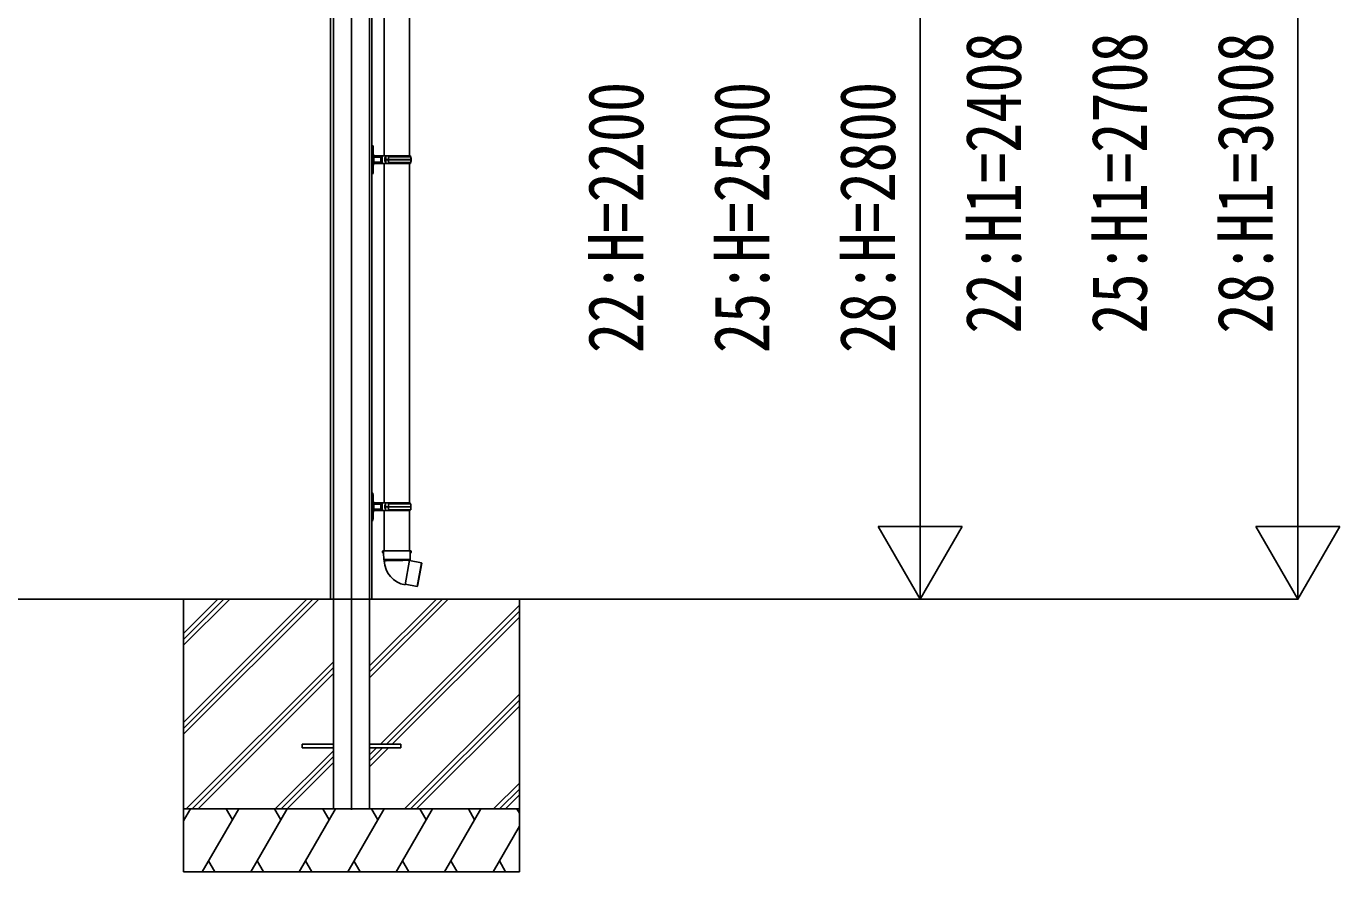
# Model space of a CAD drawing. Units: millimetres, scale not verified. Extents: x -16820 to 16820, y -11880 to 11880.
# Drawn here: x 1770 to 4900, y -8630 to -6614 of the extents above; entities that cross this region are included whole.
import ezdxf
from ezdxf.enums import TextEntityAlignment as Align

# ---------------------------------------------------------------- set-up
doc = ezdxf.new("R2010")
doc.units = ezdxf.units.MM
doc.header["$LTSCALE"] = 60
for name, color, linetype in [('0-3_YKK_12', 2, 'Continuous'), ('0-4_YKK_A1', 4, 'Continuous'), ('0-5_YKK_D', 6, 'Continuous')]:
    doc.layers.add(name, color=color, linetype=linetype)
doc.styles.add('ＭＳ ゴシック', font='')
doc.styles.get('ＭＳ ゴシック').set_extended_font_data('MS Gothic')

msp = doc.modelspace()

# ---------------------------------------------------------------- linework, layer by layer
at = {"layer": '0-3_YKK_12'}
msp.add_line((2545.08, -8482.5), (2545.08, -5711.04), dxfattribs=at)
at = {"layer": '0-4_YKK_A1'}
for p, q in [((2495.08, -5714.45), (2495.08, -7980.17)), ((2501.94, -5714.69), (2501.94, -8480.17)), ((2588.22, -5717.7), (2588.22, -8480.17)), ((2593.28, -5717.88), (2593.28, -7980.17)), ((2623.18, -6114), (2623.18, -6923.5)), ((2683.38, -6923.5), (2683.38, -6114)), ((2594.28, -6899), (2593.28, -6899)), ((2594.28, -6905.3), (2593.28, -6905.3)), ((2594.58, -6899.17), (2593.58, -6899.17)), ((2594.58, -6905.46), (2593.58, -6905.46)), ((2596.28, -6899.91), (2594.28, -6899)), ((2594.28, -6905.3), (2594.28, -6899)), ((2596.58, -6900.07), (2594.58, -6899.17)), ((2594.58, -6905.46), (2594.58, -6899.17)), ((2596.28, -6899.91), (2596.45, -6905.63)), ((2596.58, -6900.07), (2596.75, -6905.8)), ((2594.28, -6932.5), (2593.28, -6932.5)), ((2594.58, -6932.67), (2593.58, -6932.67)), ((2594.28, -6932.5), (2597.28, -6932.5)), ((2594.28, -6959.7), (2594.28, -6932.5)), ((2594.58, -6932.67), (2597.58, -6932.67)), ((2594.58, -6959.87), (2594.58, -6932.67)), ((2597.28, -6932.5), (2596.45, -6959.37)), ((2597.58, -6932.67), (2596.75, -6959.54)), ((2597.28, -6932.5), (2598.28, -6932.5)), ((2597.58, -6932.67), (2598.58, -6932.67)), ((2597.99, -6923.26), (2598.09, -6926.5)), ((2598.09, -6938.5), (2597.99, -6941.74)), ((2615.28, -6926.5), (2598.1, -6926.5)), ((2598.1, -6926.5), (2598.28, -6932.5)), ((2598.28, -6932.5), (2598.1, -6938.5)), ((2598.1, -6938.5), (2615.28, -6938.5)), ((2598.29, -6923.43), (2598.39, -6926.67)), ((2598.39, -6938.67), (2598.29, -6941.91)), ((2615.58, -6926.67), (2598.4, -6926.67)), ((2598.4, -6926.67), (2598.58, -6932.67)), ((2598.58, -6932.67), (2598.4, -6938.67)), ((2598.4, -6938.67), (2615.58, -6938.67)), ((2598.94, -6923.5), (2615.28, -6923.5)), ((2615.28, -6941.5), (2598.94, -6941.5)), ((2599.24, -6923.67), (2615.58, -6923.67)), ((2615.58, -6941.67), (2599.24, -6941.67)), ((2615.28, -6923.5), (2618.28, -6923.5)), ((2615.28, -6926.5), (2615.28, -6923.5)), ((2615.28, -6928), (2615.28, -6926.5)), ((2618.28, -6928), (2615.28, -6928)), ((2615.28, -6928.01), (2615.28, -6937)), ((2616.26, -6928.01), (2615.28, -6928.01)), ((2616.26, -6937), (2615.28, -6937)), ((2615.28, -6937), (2618.28, -6937)), ((2618.28, -6941.5), (2615.28, -6941.5)), ((2615.58, -6923.67), (2618.58, -6923.67)), ((2615.58, -6926.67), (2615.58, -6923.67)), ((2615.58, -6928.17), (2615.58, -6926.67)), ((2615.58, -6928.17), (2615.58, -6937.16)), ((2616.56, -6928.17), (2615.58, -6928.17)), ((2618.58, -6928.17), (2615.58, -6928.17)), ((2616.56, -6937.16), (2615.58, -6937.16)), ((2615.58, -6937.17), (2618.58, -6937.17)), ((2618.58, -6941.67), (2615.58, -6941.67)), ((2618.28, -6928.01), (2616.26, -6928.01)), ((2616.26, -6937), (2616.26, -6928.01)), ((2618.28, -6937), (2616.26, -6937)), ((2618.58, -6928.17), (2616.56, -6928.17)), ((2616.56, -6937.16), (2616.56, -6928.17)), ((2618.58, -6937.16), (2616.56, -6937.16)), ((2626.28, -6923.5), (2618.28, -6923.5)), ((2626.58, -6923.67), (2618.58, -6923.67)), ((2623.18, -6941.5), (2623.18, -7751)), ((2626.29, -6928.01), (2624.28, -6928.01)), ((2626.29, -6937), (2624.28, -6937)), ((2626.28, -6937), (2624.28, -6937)), ((2626.59, -6928.17), (2624.58, -6928.17)), ((2626.59, -6937.16), (2624.58, -6937.16)), ((2626.58, -6937.17), (2624.58, -6937.17)), ((2626.28, -6928), (2626.28, -6923.5)), ((2626.28, -6941.5), (2626.28, -6937)), ((2626.29, -6923.5), (2626.29, -6928.01)), ((2633.31, -6923.5), (2626.29, -6923.5)), ((2626.29, -6932.5), (2626.29, -6928.01)), ((2626.29, -6937), (2626.29, -6932.5)), ((2632.79, -6932.5), (2626.29, -6932.5)), ((2626.29, -6941.5), (2626.29, -6937)), ((2633.31, -6941.5), (2626.29, -6941.5)), ((2626.58, -6928.17), (2626.58, -6923.67)), ((2626.58, -6941.67), (2626.58, -6937.17)), ((2626.59, -6923.66), (2626.59, -6928.17)), ((2633.61, -6923.66), (2626.59, -6923.66)), ((2626.59, -6932.66), (2626.59, -6928.17)), ((2626.59, -6937.16), (2626.59, -6932.67)), ((2633.09, -6932.67), (2626.59, -6932.67)), ((2626.59, -6941.66), (2626.59, -6937.16)), ((2633.61, -6941.66), (2626.59, -6941.66)), ((2632.79, -6932.5), (2632.79, -6932.5)), ((2632.79, -6932.5), (2632.79, -6932.5)), ((2632.87, -6932.5), (2632.87, -6932.5)), ((2686.78, -6932.5), (2633.04, -6932.5)), ((2633.09, -6932.67), (2633.09, -6932.66)), ((2633.09, -6932.67), (2633.09, -6932.67)), ((2633.17, -6932.67), (2633.17, -6932.66)), ((2633.54, -6923.5), (2633.31, -6923.5)), ((2633.54, -6941.5), (2633.31, -6941.5)), ((2687.08, -6932.66), (2633.34, -6932.66)), ((2633.54, -6923.5), (2633.95, -6923.5)), ((2633.54, -6941.5), (2633.95, -6941.5)), ((2633.84, -6923.66), (2633.61, -6923.66)), ((2633.84, -6941.66), (2633.61, -6941.66)), ((2633.84, -6923.66), (2634.25, -6923.66)), ((2633.84, -6941.66), (2634.25, -6941.66)), ((2633.95, -6923.5), (2685.28, -6923.5)), ((2633.95, -6941.5), (2685.28, -6941.5)), ((2634.25, -6923.66), (2685.58, -6923.66)), ((2634.25, -6941.66), (2685.58, -6941.66)), ((2686.28, -6925.5), (2634.98, -6925.5)), ((2686.28, -6939.5), (2634.98, -6939.5)), ((2686.58, -6925.66), (2635.28, -6925.66)), ((2686.58, -6939.66), (2635.28, -6939.66)), ((2683.38, -7751), (2683.38, -6941.5)), ((2685.28, -6925.5), (2685.28, -6923.5)), ((2685.28, -6941.5), (2685.28, -6939.5)), ((2685.58, -6925.66), (2685.58, -6923.66)), ((2685.58, -6941.66), (2685.58, -6939.66)), ((2594.28, -6959.7), (2593.28, -6959.7)), ((2594.58, -6959.87), (2593.58, -6959.87)), ((2594.28, -6959.7), (2596.45, -6959.37)), ((2594.28, -6966), (2594.28, -6959.7)), ((2594.58, -6959.87), (2596.75, -6959.54)), ((2594.58, -6966.17), (2594.58, -6959.87)), ((2596.45, -6959.37), (2596.28, -6965.09)), ((2596.75, -6959.54), (2596.58, -6965.26)), ((2594.28, -7732.8), (2594.28, -7726.5)), ((2596.28, -7727.41), (2596.45, -7733.13)), ((2594.28, -7732.8), (2593.28, -7732.8)), ((2594.28, -7760), (2593.28, -7760)), ((2594.28, -7760), (2594.28, -7732.8)), ((2594.28, -7787.2), (2594.28, -7760)), ((2597.28, -7760), (2598.28, -7760)), ((2597.99, -7750.76), (2598.09, -7754)), ((2615.28, -7754), (2598.1, -7754)), ((2598.94, -7751), (2615.28, -7751)), ((2615.28, -7751), (2618.28, -7751)), ((2618.28, -7755.5), (2615.28, -7755.5)), ((2615.28, -7755.51), (2615.28, -7764.5)), ((2616.26, -7755.51), (2615.28, -7755.51)), ((2618.28, -7755.51), (2616.26, -7755.51)), ((2616.26, -7764.5), (2616.26, -7755.51)), ((2626.28, -7751), (2618.28, -7751)), ((2626.29, -7755.51), (2624.28, -7755.51)), ((2626.28, -7755.5), (2626.28, -7751)), ((2626.29, -7751), (2626.29, -7755.51)), ((2633.31, -7751), (2626.29, -7751)), ((2626.29, -7760), (2626.29, -7755.51)), ((2626.29, -7764.5), (2626.29, -7760)), ((2632.79, -7760), (2626.29, -7760)), ((2632.79, -7760), (2632.79, -7760)), ((2632.79, -7760), (2632.79, -7760)), ((2632.87, -7760), (2632.87, -7760)), ((2686.78, -7760), (2633.04, -7760)), ((2633.54, -7751), (2633.31, -7751)), ((2633.54, -7751), (2633.95, -7751)), ((2633.95, -7751), (2685.28, -7751)), ((2686.28, -7753), (2634.98, -7753)), ((2685.28, -7753), (2685.28, -7751)), ((2594.28, -7787.2), (2593.28, -7787.2)), ((2594.28, -7787.2), (2596.45, -7786.87)), ((2594.28, -7793.5), (2594.28, -7787.2)), ((2596.45, -7786.87), (2596.28, -7792.59)), ((2598.09, -7766), (2597.99, -7769.24)), ((2598.1, -7766), (2615.28, -7766)), ((2615.28, -7769), (2598.94, -7769)), ((2616.26, -7764.5), (2615.28, -7764.5)), ((2615.28, -7764.5), (2618.28, -7764.5)), ((2618.28, -7769), (2615.28, -7769)), ((2618.28, -7764.5), (2616.26, -7764.5)), ((2623.18, -7769), (2623.18, -7865)), ((2626.29, -7764.5), (2624.28, -7764.5)), ((2626.28, -7764.5), (2624.28, -7764.5)), ((2626.28, -7769), (2626.28, -7764.5)), ((2626.29, -7769), (2626.29, -7764.5)), ((2633.31, -7769), (2626.29, -7769)), ((2633.54, -7769), (2633.31, -7769)), ((2633.54, -7769), (2633.95, -7769)), ((2633.95, -7769), (2685.28, -7769)), ((2686.28, -7767), (2634.98, -7767)), ((2683.38, -7865), (2683.38, -7769)), ((2685.28, -7769), (2685.28, -7767)), ((2621.43, -7865), (2619.28, -7865.78)), ((2619.28, -7865.78), (2619.34, -7865.78)), ((2619.28, -7869.43), (2619.34, -7869.43)), ((2619.41, -7868.52), (2619.41, -7866.7)), ((2621.43, -7865), (2621.56, -7865)), ((2621.52, -7870.25), (2621.79, -7885.53)), ((2621.65, -7870.25), (2621.52, -7870.25)), ((2621.56, -7865), (2685, -7865)), ((2621.74, -7869.34), (2621.68, -7865.9)), ((2621.79, -7885.53), (2623.11, -7887.49)), ((2621.79, -7885.53), (2653.28, -7885.53)), ((2623.11, -7887.49), (2623.17, -7889.1)), ((2623.11, -7887.49), (2678.42, -7887.49)), ((2653.28, -7885.53), (2684.77, -7885.53)), ((2672.96, -7946.38), (2683.39, -7887.23)), ((2683.72, -7887.09), (2684.77, -7885.53)), ((2684.77, -7885.53), (2685.04, -7870.25)), ((2685.04, -7870.25), (2684.9, -7870.25)), ((2685, -7865), (2685.13, -7865)), ((2685.04, -7870.25), (2687.28, -7869.43)), ((2687.28, -7865.78), (2685.13, -7865)), ((2687.15, -7868.52), (2687.15, -7866.7)), ((2687.22, -7865.78), (2687.28, -7865.78)), ((2687.22, -7869.43), (2687.28, -7869.43)), ((2687.28, -7869.43), (2687.28, -7865.78)), ((2711.54, -7893.43), (2683.18, -7888.43)), ((2701.57, -7949.96), (2711.54, -7893.43)), ((2712.35, -7894.59), (2702.73, -7949.15)), ((2712.35, -7894.59), (2711.54, -7893.43)), ((2673.21, -7944.96), (2701.57, -7949.96)), ((2701.57, -7949.96), (2702.73, -7949.15)), ((4396.36, -7980), (-2298.01, -7980)), ((2145.08, -7980.17), (2145.08, -8630.17)), ((2145.08, -8274.15), (2439.06, -7980.17)), ((2145.08, -8288.29), (2453.2, -7980.17)), ((2145.08, -8302.43), (2467.34, -7980.17)), ((2145.08, -8062.01), (2226.92, -7980.17)), ((2145.08, -8076.15), (2241.07, -7980.17)), ((2145.08, -8090.3), (2255.21, -7980.17)), ((2588.22, -8167.66), (2775.71, -7980.17)), ((2588.22, -8153.52), (2761.57, -7980.17)), ((2588.22, -8139.38), (2747.43, -7980.17)), ((2945.08, -7980.17), (2945.08, -8630.17)), ((2614.06, -8325.67), (2945.08, -7994.65)), ((2628.2, -8325.67), (2945.08, -8008.79)), ((2642.34, -8325.67), (2945.08, -8022.93)), ((2151.19, -8480.17), (2501.94, -8129.42)), ((2165.33, -8480.17), (2501.94, -8143.56)), ((2179.47, -8480.17), (2501.94, -8157.7)), ((2671.69, -8480.17), (2945.08, -8206.78)), ((2685.83, -8480.17), (2945.08, -8220.92)), ((2699.97, -8480.17), (2945.08, -8235.06)), ((2427.58, -8325.67), (2427.58, -8334.67)), ((2501.94, -8325.67), (2427.58, -8325.67)), ((2588.22, -8325.67), (2662.58, -8325.67)), ((2662.58, -8325.67), (2662.58, -8334.67)), ((2363.32, -8480.17), (2501.94, -8341.55)), ((2377.46, -8480.17), (2501.94, -8355.69)), ((2501.94, -8334.67), (2427.58, -8334.67)), ((2588.22, -8379.79), (2633.34, -8334.67)), ((2588.22, -8351.51), (2605.06, -8334.67)), ((2588.22, -8365.65), (2619.2, -8334.67)), ((2588.22, -8334.67), (2662.58, -8334.67)), ((2391.61, -8480.17), (2501.94, -8369.83)), ((2883.82, -8480.17), (2945.08, -8418.91)), ((2897.96, -8480.17), (2945.08, -8433.05)), ((2912.1, -8480.17), (2945.08, -8447.19)), ((2945.08, -8480.17), (2145.08, -8480.17)), ((2145.08, -8509.11), (2161.79, -8480.17)), ((2189.62, -8630.17), (2276.23, -8480.17)), ((2261.23, -8506.15), (2246.22, -8480.17)), ((2305.1, -8630.17), (2391.7, -8480.17)), ((2376.7, -8506.15), (2361.7, -8480.17)), ((2420.57, -8630.17), (2507.17, -8480.17)), ((2492.17, -8506.15), (2477.17, -8480.17)), ((2536.04, -8630.17), (2622.64, -8480.17)), ((2607.64, -8506.15), (2592.64, -8480.17)), ((2651.51, -8630.17), (2738.11, -8480.17)), ((2723.11, -8506.15), (2708.11, -8480.17)), ((2766.98, -8630.17), (2853.58, -8480.17)), ((2838.58, -8506.15), (2823.58, -8480.17)), ((2945.08, -8490.61), (2939.05, -8480.17)), ((2146.79, -8506.15), (2145.08, -8503.19)), ((2882.45, -8630.17), (2945.08, -8521.69)), ((2204.62, -8604.19), (2219.62, -8630.17)), ((2320.09, -8604.19), (2335.09, -8630.17)), ((2435.57, -8604.19), (2450.57, -8630.17)), ((2551.04, -8604.19), (2566.03, -8630.17)), ((2666.5, -8604.19), (2681.5, -8630.17)), ((2781.98, -8604.19), (2796.97, -8630.17)), ((2897.45, -8604.19), (2912.44, -8630.17)), ((2145.08, -8630.17), (2945.08, -8630.17))]:
    msp.add_line(p, q, dxfattribs=at)
for points in [[(2594.28, -6932.5), (2594.28, -6905.3), (2596.45, -6905.63), (2597.28, -6932.5)], [(2594.58, -6932.67), (2594.58, -6905.46), (2596.75, -6905.8), (2597.58, -6932.67)], [(2615.28, -6941.5), (2615.28, -6938.5), (2615.28, -6937)], [(2615.58, -6941.67), (2615.58, -6938.67), (2615.58, -6937.17)], [(2626.28, -6941.5), (2618.28, -6941.5), (2618.28, -6923.5)], [(2626.58, -6941.67), (2618.58, -6941.67), (2618.58, -6923.67)], [(2626.28, -6928), (2624.28, -6928), (2624.28, -6937)], [(2626.58, -6928.17), (2624.58, -6928.17), (2624.58, -6937.17)], [(2633.04, -6932.5), (2632.87, -6932.5), (2632.79, -6932.5), (2626.29, -6932.5)], [(2633.34, -6932.66), (2633.17, -6932.66), (2633.09, -6932.66), (2626.59, -6932.66)], [(2633.31, -6923.5), (2632.92, -6927.96), (2632.79, -6932.5)], [(2633.61, -6923.66), (2633.22, -6928.13), (2633.09, -6932.66)], [(2593.28, -6966), (2594.28, -6966), (2596.28, -6965.09)], [(2593.58, -6966.17), (2594.58, -6966.17), (2596.58, -6965.26)], [(2596.28, -7727.41), (2594.28, -7726.5), (2593.28, -7726.5)], [(2594.28, -7732.8), (2596.45, -7733.13), (2597.28, -7760)], [(2594.28, -7760), (2597.28, -7760), (2596.45, -7786.87)], [(2598.1, -7754), (2598.28, -7760), (2598.1, -7766)], [(2615.28, -7755.5), (2615.28, -7754), (2615.28, -7751)], [(2626.28, -7769), (2618.28, -7769), (2618.28, -7751)], [(2626.28, -7755.5), (2624.28, -7755.5), (2624.28, -7764.5)], [(2633.04, -7760), (2632.87, -7760), (2632.79, -7760), (2626.29, -7760)], [(2633.31, -7751), (2632.92, -7755.46), (2632.79, -7760)], [(2593.28, -7793.5), (2594.28, -7793.5), (2596.28, -7792.59)], [(2615.28, -7769), (2615.28, -7766), (2615.28, -7764.5)], [(2619.28, -7865.78), (2619.28, -7869.43), (2621.52, -7870.25)], [(2619.34, -7865.78), (2620.79, -7865.27), (2621.56, -7865)], [(2621.65, -7870.25), (2620.84, -7869.96), (2619.34, -7869.43)], [(2621.68, -7865.9), (2620.79, -7866.21), (2619.41, -7866.7)], [(2619.41, -7868.52), (2620.84, -7869.02), (2621.74, -7869.34)], [(2683.7, -7887.08), (2683.61, -7887.12), (2683.39, -7887.23), (2683.36, -7887.25), (2683.07, -7887.33), (2681.35, -7887.45), (2678.42, -7887.49), (2675.68, -7887.59), (2672.02, -7887.69), (2667.72, -7887.78), (2663.14, -7887.88), (2658.14, -7887.97), (2653.15, -7888.06), (2648.02, -7888.15), (2643.18, -7888.23), (2638.5, -7888.33), (2634.36, -7888.42), (2630.65, -7888.53), (2627.67, -7888.64), (2625.35, -7888.76), (2623.87, -7888.9), (2623.2, -7889.06), (2623.17, -7889.1)], [(2684.82, -7869.34), (2684.85, -7867.61), (2684.88, -7865.9)], [(2684.82, -7869.34), (2685.72, -7869.02), (2687.15, -7868.52)], [(2687.15, -7866.7), (2685.77, -7866.21), (2684.88, -7865.9)], [(2687.22, -7869.43), (2685.72, -7869.96), (2684.9, -7870.25)], [(2685, -7865), (2685.77, -7865.27), (2687.22, -7865.78)]]:
    msp.add_lwpolyline(points, dxfattribs=at)
for centre, radius, start, end in [((2598.94, -6921.5), 2, 181.7624, 241.44015), ((2598.94, -6943.5), 2, 118.55985, 178.2376), ((2599.24, -6921.67), 2, 181.7624, 241.44015), ((2599.24, -6943.67), 2, 118.55985, 178.2376), ((2598.94, -6921.5), 2, 241.44015, 270), ((2598.94, -6943.5), 2, 90, 118.55985), ((2599.24, -6921.67), 2, 241.44015, 270), ((2599.24, -6943.67), 2, 90, 118.55985), ((2710.67, -6932.51), 77.89, 179.99307, 186.62466), ((2632.84, -6932.72), 0.226, 80.79578, 102.71983), ((2713.8, -6932.48), 80.75, 173.61461, 180.01355), ((2713.8, -6932.52), 80.75, 179.98461, 186.38348), ((2710.97, -6932.68), 77.89, 179.99307, 186.62466), ((2633.14, -6932.89), 0.226, 80.79578, 102.71983), ((2714.1, -6932.64), 80.75, 173.61461, 180.01355), ((2714.1, -6932.69), 80.75, 179.98461, 186.38348), ((2635.16, -6923.85), 1.66, 167.69464, 263.49512), ((2635.11, -6941.1), 1.61, 94.66451, 194.14319), ((2635.46, -6924.02), 1.66, 167.69464, 263.49512), ((2635.41, -6941.27), 1.61, 94.66451, 194.14319), ((2635.74, -6923.7), 1.81, 173.59328, 264.82407), ((2635.81, -6941.35), 1.86, 96.97139, 184.61125), ((2636.04, -6923.86), 1.81, 173.59328, 264.82407), ((2636.11, -6941.51), 1.86, 96.97139, 184.61125), ((2637.53, -6932.5), 49.25, 0, 8.17123), ((2637.53, -6932.5), 49.25, 351.83186, 0.00306), ((2637.83, -6932.66), 49.25, 0, 8.17123), ((2637.83, -6932.67), 49.25, 351.83186, 0.00306), ((2598.94, -7749), 2, 181.7624, 241.44015), ((2598.94, -7749), 2, 241.44015, 270), ((2710.67, -7760.01), 77.89, 179.99307, 186.62466), ((2632.84, -7760.22), 0.226, 80.79578, 102.71983), ((2713.8, -7759.98), 80.75, 173.61461, 180.01355), ((2713.8, -7760.02), 80.75, 179.98461, 186.38348), ((2635.16, -7751.35), 1.66, 167.69464, 263.49512), ((2635.74, -7751.2), 1.81, 173.59328, 264.82407), ((2637.53, -7760), 49.25, 0, 8.17123), ((2637.53, -7760), 49.25, 351.83186, 0.00306), ((2598.94, -7771), 2, 118.55985, 178.2376), ((2598.94, -7771), 2, 90, 118.55985), ((2635.11, -7768.6), 1.61, 94.66451, 194.14319), ((2635.81, -7768.85), 1.86, 96.97139, 184.61125), ((2616.67, -7866.45), 2.75, 354.81691, 13.99327), ((2615.76, -7868.7), 3.66, 348.38866, 2.80116), ((2619.12, -7865.77), 2.56, 357.19737, 17.56812), ((2619.84, -7869.62), 1.92, 340.91849, 8.46572), ((2687.32, -7869.57), 2.51, 174.83553, 195.78026), ((2686.8, -7865.69), 1.93, 159.00896, 186.22555), ((2690.8, -7866.52), 3.66, 168.38866, 182.80116), ((2689.89, -7868.77), 2.75, 174.81691, 193.99327), ((2683.43, -7887), 60.3, 182.00147, 260)]:
    msp.add_arc(centre, radius, start, end, dxfattribs=at)
for centre, major_axis, ratio, start_param, end_param in [((2598.09, -6926.34), (1, 0.031), 0.162205, 3.1415927, 4.7026633), ((2598.09, -6938.66), (1, -0.031), 0.162205, 1.580522, 3.1415927), ((2598.39, -6926.51), (1, 0.031), 0.162205, 3.1415927, 4.7026633), ((2598.39, -6938.83), (1, -0.031), 0.162205, 1.580522, 3.1415927), ((2598.19, -6929.5), (-0.1, 3), 0.333136, 6.2716543, 6.28138), ((2598.19, -6935.5), (0.1, 3), 0.333136, 3.143398, 3.1531236), ((2598.49, -6929.67), (-0.1, 3), 0.333136, 6.2716543, 6.28138), ((2598.49, -6935.67), (0.1, 3), 0.333136, 3.143398, 3.1531236), ((2615.28, -6926.01), (3, 0), 0.162278, 4.712389, 6.2831853), ((2615.28, -6938.99), (3, 0), 0.162278, 6.2831853, 7.8539816), ((2615.58, -6926.18), (3, 0), 0.162278, 4.712389, 6.2831853), ((2615.58, -6939.16), (3, 0), 0.162278, 6.2831853, 7.8539816), ((2598.09, -7753.84), (1, 0.031), 0.162205, 3.1415927, 4.7026633), ((2598.19, -7757), (-0.1, 3), 0.333136, 6.2716543, 6.28138), ((2615.28, -7753.51), (3, 0), 0.162278, 4.712389, 6.2831853), ((2598.09, -7766.16), (1, -0.031), 0.162205, 1.580522, 3.1415927), ((2598.19, -7763), (0.1, 3), 0.333136, 3.143398, 3.1531236), ((2615.28, -7766.49), (3, 0), 0.162278, 6.2831853, 7.8539816)]:
    msp.add_ellipse(centre, major_axis=major_axis, ratio=ratio, start_param=start_param, end_param=end_param, dxfattribs=at)
at = {"layer": '0-5_YKK_D'}
for p, q in [((4800.07, -5772.05), (4800.07, -7780)), ((3900.07, -7780), (3900.07, -5980)), ((3900.07, -7980), (3900.07, -7633.59)), ((4800.07, -7980), (4800.07, -7633.59)), ((3900.07, -7980), (3800.07, -7806.8)), ((4000.07, -7806.8), (3800.07, -7806.8)), ((3900.07, -7980), (4000.07, -7806.8)), ((4800.07, -7980), (4700.07, -7806.8)), ((4900.07, -7806.8), (4700.07, -7806.8)), ((4800.07, -7980), (4900.07, -7806.8)), ((3656.07, -7980), (3901.07, -7980)), ((3656.07, -7980), (4801.07, -7980))]:
    msp.add_line(p, q, dxfattribs=at)

# ---------------------------------------------------------------- texts
at = {"layer": '0-5_YKK_D', "style": 'ＭＳ ゴシック', "width": 0.8}
for s, p in [('22:H1=2408', (4180.07, -7347.22)), ('25:H1=2708', (4480.07, -7347.22)), ('28:H1=3008', (4780.07, -7347.22)), ('22:H=2200', (3280.07, -7393.6)), ('25:H=2500', (3580.07, -7393.6)), ('28:H=2800', (3880.07, -7393.6))]:
    msp.add_text(s, height=132, rotation=90, dxfattribs=at).set_placement(p, align=Align.BOTTOM_LEFT)

doc.saveas('drawing.dxf')
